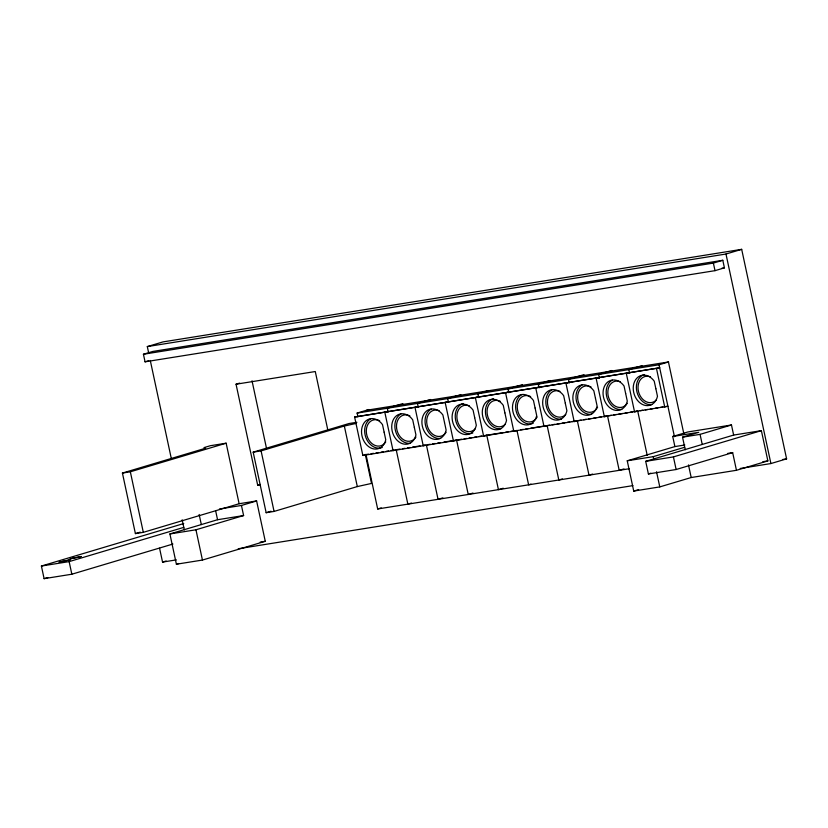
<?xml version="1.0" encoding="UTF-8"?>
<svg xmlns="http://www.w3.org/2000/svg" width="828" height="828" viewBox="0 0 828 828"><rect width="100%" height="100%" fill="white"/><g stroke="black" fill="none" stroke-linecap="round" stroke-linejoin="round"><path stroke-width="1.24" d="M148.657 352.894L147.312 346.59L163.012 341.902L741.681 249.342L786.6 458.867L770.899 463.556L740.232 468.462M143.43 354.249L152.859 351.434L722.803 260.282L724.428 267.848L715.009 270.663L145.055 361.815L143.43 354.249L713.384 263.087L722.803 260.282M145.055 361.815L148.585 360.77M260.189 484.711L257.674 485.115L236.042 384.213L239.665 383.126M147.312 346.59L725.98 254.03L741.681 249.342M122.42 473.067L205.654 448.207L204.019 447.606L210.302 445.723L226.147 443.197L239.126 503.734L143.316 532.342L135.399 533.605L122.42 473.067L130.338 471.794L226.147 443.197M357.924 416.857L357.106 413.079L369.081 409.498M354.612 417.033L659.668 367.798L354.612 417.033L362.861 455.472L667.917 406.248L665.391 406.651M402.853 403.598L387.297 408.245L388.115 412.034M387.949 411.257L384.803 412.199L393.052 450.649L395.142 450.018M365.303 454.417L371.524 483.428L357.313 486.574L274.068 511.425L266.15 512.698L253.171 452.15L348.971 423.543L356.899 422.28M430.653 399.489L417.488 403.422L418.306 407.2M253.171 452.15L261.089 450.887L344.334 426.027L356.175 423.408M418.14 406.434L414.994 407.376L423.243 445.816L425.333 445.195M460.844 394.656L447.679 398.589L448.497 402.377M448.331 401.601L445.185 402.543L453.433 440.982L456.57 440.051L443.994 442.059M488.644 390.547L477.88 393.755L478.687 397.543M478.522 396.778L475.386 397.709L483.624 436.159L486.76 435.217M522.427 384.647L508.071 388.932L508.878 392.72M508.713 391.944L505.577 392.886L513.815 431.326L516.951 430.394M550.227 380.528L538.262 384.099L539.069 387.887M538.904 387.121L535.768 388.053L544.006 426.503L546.097 425.871M584.009 374.629L568.453 379.276L569.26 383.053M569.095 382.288L565.959 383.229L574.197 421.669L576.288 421.048M611.799 370.509L598.644 374.442L599.451 378.23M599.286 377.464L596.15 378.396L604.388 416.846L606.479 416.215M642 365.686L628.835 369.619L629.642 373.397M629.477 372.631L626.341 373.573L634.579 412.013L637.726 411.071L635.2 411.475M357.106 413.079L659.026 364.786L668.6 361.929M257.674 485.115L260.085 484.39M362.861 455.472L364.951 454.851M135.399 533.605L140.284 532.145M241.445 505.463L256.618 500.94L265.27 541.295L202.446 560.059L176.395 564.22L169.906 533.956L217.557 519.725L243.608 515.554L241.445 505.463L219.43 508.992M172.928 544.037L71.839 574.218L44.101 578.658L41.4 566.041L183.754 523.544M41.4 566.041L69.138 561.612L183.785 527.374M169.906 533.956L195.957 529.785L243.608 515.554M44.101 578.658L47.807 577.551M266.15 512.698L271.056 511.228M159.566 548.208L162.547 562.088L166.169 561.001M176.395 564.22L178.817 563.506M366.038 454.717L377.671 508.972L381.263 507.906M411.454 503.072L407.862 504.149L396.229 449.883M442.835 497.887L438.053 499.315L426.42 445.06M473.026 493.053L468.244 494.482L456.611 440.227M674.892 446.582L672.729 436.491L687.892 431.957L731.476 424.981L733.639 435.073L645.695 461.341L648.396 473.947L676.134 469.517L732.666 452.637L736.454 470.294L691.194 477.528L659.781 486.905L633.73 491.076L627.241 460.803L674.892 446.582L684.808 444.988M503.217 488.23L498.435 489.659L486.802 435.404M685.242 449.78L682.541 437.174L698.78 432.319L672.729 436.491M531.017 484.111L528.626 484.825L516.993 430.57M682.541 437.174L700.064 434.369L731.476 424.981M562.409 478.926L558.817 480.002L547.184 425.737M592.6 474.102L589.008 475.168L577.375 420.914M627.241 460.803L653.292 456.642L684.704 447.255M623.991 468.917L619.199 470.345L607.566 416.08M645.695 461.341L673.423 456.901L761.377 430.643L767.866 460.906L736.454 470.294M648.396 473.947L650.849 473.212M633.73 491.076L638.657 489.607M721.881 268.251L724.428 267.848M236.042 384.213L315.282 371.534L327.722 429.556M366.535 410.264L668.444 361.971L683.866 433.893M365.997 454.541L368.512 454.137M371.027 453.734L373.542 453.33M376.057 452.926L378.582 452.523M381.097 452.119L383.612 451.715M386.127 451.312L388.642 450.918M391.158 450.515L393.673 450.111M396.188 449.707L399.965 449.107M402.48 448.704L404.995 448.3M407.511 447.896L410.026 447.493M412.541 447.089L420.096 445.888M422.611 445.485L425.126 445.081M427.641 444.677L430.156 444.274M432.671 443.87L435.186 443.466M437.701 443.063L440.217 442.669M457.832 439.844L461.6 439.244M464.125 438.84L466.64 438.436M469.155 438.033L471.67 437.639M474.185 437.236L476.7 436.832M479.215 436.428L481.73 436.025M484.245 435.621L503.113 432.609M505.629 432.206L508.154 431.802M510.669 431.398L513.184 430.995M520.729 429.784L523.244 429.38M525.759 428.987L528.274 428.583M530.789 428.179L544.627 425.965M547.142 425.561L549.657 425.157M552.183 424.754L554.698 424.35M557.213 423.957L559.728 423.553M562.243 423.149L564.758 422.746M567.273 422.342L569.788 421.938M572.303 421.535L574.818 421.131M577.333 420.738L581.111 420.127M583.626 419.724L586.141 419.32M588.656 418.927L591.171 418.523M593.686 418.119L596.212 417.716M598.727 417.312L601.242 416.908M603.757 416.505L606.272 416.101M608.787 415.708L611.302 415.304M613.817 414.9L616.332 414.497M618.847 414.093L622.625 413.493M625.14 413.089L627.655 412.686M630.17 412.282L632.685 411.878M640.241 410.678L642.756 410.274M645.271 409.87L647.786 409.467M650.301 409.063L652.816 408.659M655.331 408.256L657.846 407.852M660.361 407.448L662.876 407.055M239.126 503.734L256.618 500.94M733.639 435.073L761.377 430.643M377.671 508.972L629.259 468.731M727.626 453.433L732.666 452.637M260.178 542.112L265.27 541.295M762.774 461.724L767.866 460.906M782.77 459.478L786.6 458.867M238.216 548.757L632.934 485.622M162.547 562.088L176.374 559.873M725.98 254.03L770.899 463.556M713.384 263.087L715.009 270.663M700.064 434.369L702.227 444.45M688.482 464.922L691.194 477.528M659.026 364.786L674.447 436.708M656.532 368.739L664.77 407.179M673.423 456.901L676.134 469.517M653.292 456.642L653.83 459.157M656.532 471.774L659.781 486.905M637.757 411.257L647.227 455.421M344.334 426.027L357.313 486.574M252.022 380.787L266.616 448.89M261.089 450.887L274.068 511.425M215.663 510.897L217.557 519.725M199.155 514.478L201.318 524.569M195.957 529.785L202.446 560.059M150.282 360.47L171.386 458.919M182.17 519.808L184.333 529.899M130.338 471.794L143.316 532.342M69.138 561.612L71.839 574.218M382.236 447.472A15.515 11.996 73.4 0 1 366.069 438.033A15.515 11.996 73.4 0 1 370.758 418.771M385.755 441.883A13.445 10.391 73.4 0 1 371.948 443.57A13.445 10.391 73.4 0 1 367.032 426.389A13.445 10.391 73.4 0 1 379.69 420.717M410.409 443.208A15.515 11.996 73.4 0 1 395.805 431.926A15.515 11.996 73.4 0 1 400.949 413.938M415.946 437.06A13.445 10.391 73.4 0 1 402.139 438.747A13.445 10.391 73.4 0 1 397.223 421.555A13.445 10.391 73.4 0 1 409.881 415.884M440.599 438.374A15.515 11.996 73.4 0 1 425.996 427.103A15.515 11.996 73.4 0 1 431.15 409.115M446.137 432.226A13.445 10.391 73.4 0 1 432.609 434.141A13.445 10.391 73.4 0 1 427.207 417.405A13.445 10.391 73.4 0 1 439.161 410.657M472.809 432.982A15.515 11.996 73.4 0 1 456.187 422.27A15.515 11.996 73.4 0 1 463.276 403.495M475.137 428.945A13.445 10.391 73.4 0 1 457.377 420.624A13.445 10.391 73.4 0 1 469.352 405.823M500.981 428.718A15.515 11.996 73.4 0 1 486.005 416.142A15.515 11.996 73.4 0 1 493.478 398.672M505.328 424.122A13.445 10.391 73.4 0 1 487.433 415.232A13.445 10.391 73.4 0 1 500.454 401.404M533.191 423.325A15.515 11.996 73.4 0 1 517.024 413.886A15.515 11.996 73.4 0 1 521.723 394.625M537.206 416.867A13.445 10.391 73.4 0 1 523.462 419.858A13.445 10.391 73.4 0 1 517.883 402.584A13.445 10.391 73.4 0 1 530.644 396.571M561.363 419.061A15.515 11.996 73.4 0 1 546.759 407.79A15.515 11.996 73.4 0 1 551.914 389.802M565.71 414.466A13.445 10.391 73.4 0 1 547.95 406.144A13.445 10.391 73.4 0 1 559.925 391.344M591.554 414.228A15.515 11.996 73.4 0 1 576.95 402.957A15.515 11.996 73.4 0 1 582.105 384.968M597.588 407.21A13.445 10.391 73.4 0 1 583.843 410.202A13.445 10.391 73.4 0 1 578.265 392.917A13.445 10.391 73.4 0 1 591.026 386.914M621.745 409.405A15.515 11.996 73.4 0 1 607.141 398.123A15.515 11.996 73.4 0 1 612.296 380.135M627.282 403.257A13.445 10.391 73.4 0 1 613.755 405.161A13.445 10.391 73.4 0 1 608.352 388.435A13.445 10.391 73.4 0 1 620.307 381.687M651.936 404.571A15.515 11.996 73.4 0 1 636.96 391.996A15.515 11.996 73.4 0 1 644.432 374.525M656.283 399.976A13.445 10.391 73.4 0 1 638.523 391.654A13.445 10.391 73.4 0 1 650.508 376.854M59.192 562.129L70.214 559.79L59.192 562.129M70.183 558.848L81.206 556.509L70.183 558.848M655.859 388.725L654.223 381.159A15.515 11.996 73.4 0 0 635.428 380A15.515 11.996 73.4 0 0 640.396 403.195A15.515 11.996 73.4 0 0 657.473 396.301L655.859 388.725M625.668 393.559L624.033 385.993A15.515 11.996 73.4 0 0 605.237 384.834A15.515 11.996 73.4 0 0 610.205 408.018A15.515 11.996 73.4 0 0 627.282 401.125L625.668 393.559M595.477 398.382L593.842 390.816A15.515 11.996 73.4 0 0 575.046 389.657A15.515 11.996 73.4 0 0 580.014 412.851A15.515 11.996 73.4 0 0 597.091 405.958L595.477 398.382M565.286 403.215L563.651 395.649A15.515 11.996 73.4 0 0 544.855 394.49A15.515 11.996 73.4 0 0 549.823 417.685A15.515 11.996 73.4 0 0 566.901 410.781L565.286 403.215M535.095 408.049L533.46 400.483A15.515 11.996 73.4 0 0 514.664 399.324A15.515 11.996 73.4 0 0 519.632 422.508A15.515 11.996 73.4 0 0 536.71 415.615L535.095 408.049M504.894 412.872L503.269 405.306A15.515 11.996 73.4 0 0 484.473 404.147A15.515 11.996 73.4 0 0 489.441 427.341A15.515 11.996 73.4 0 0 506.519 420.438L504.894 412.872M474.703 417.705L473.078 410.139A15.515 11.996 73.4 0 0 454.282 408.98A15.515 11.996 73.4 0 0 459.25 432.164A15.515 11.996 73.4 0 0 476.317 425.271L474.703 417.705M444.512 422.528L442.887 414.963A15.515 11.996 73.4 0 0 424.091 413.803A15.515 11.996 73.4 0 0 429.059 436.998A15.515 11.996 73.4 0 0 446.126 430.105L444.512 422.528M414.321 427.362L412.696 419.796A15.515 11.996 73.4 0 0 393.9 418.637A15.515 11.996 73.4 0 0 398.868 441.821A15.515 11.996 73.4 0 0 415.935 434.928L414.321 427.362M384.13 432.185L382.505 424.619A15.515 11.996 73.4 0 0 363.709 423.46A15.515 11.996 73.4 0 0 368.677 446.654A15.515 11.996 73.4 0 0 385.744 439.761L384.13 432.185"/></g></svg>
